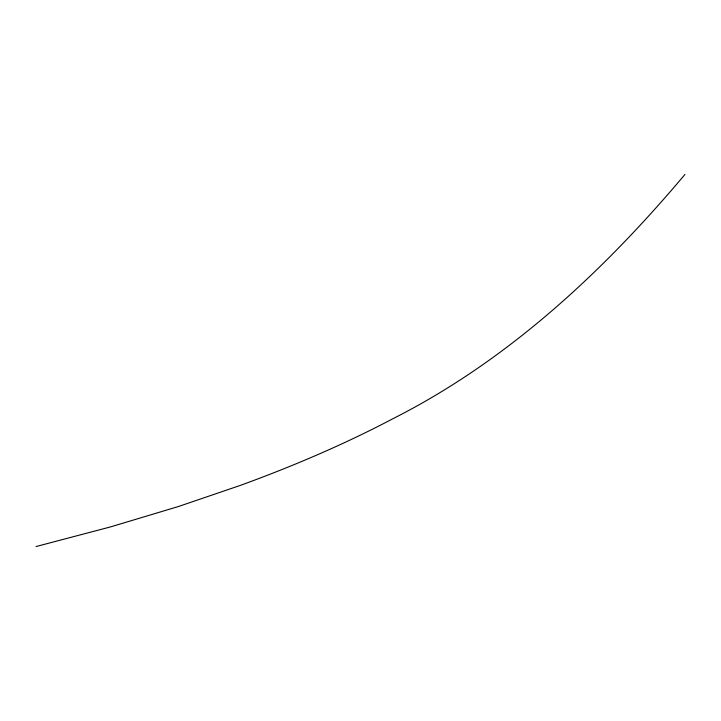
<?xml version="1.0" encoding="UTF-8"?>
<svg xmlns="http://www.w3.org/2000/svg" width="721" height="721" viewBox="0 0 721 721"><rect width="100%" height="100%" fill="white"/><g stroke="black" fill="none" stroke-linecap="round" stroke-linejoin="round"><path stroke-width="1.08" d="M684.95 174.455C602.747 272.159 507.44 360.879 392.621 418.865A2041.34 718.233 6.8 0 1 239.814 485.584L178.132 506.62L110.358 526.952L36.05 546.545"/></g></svg>
